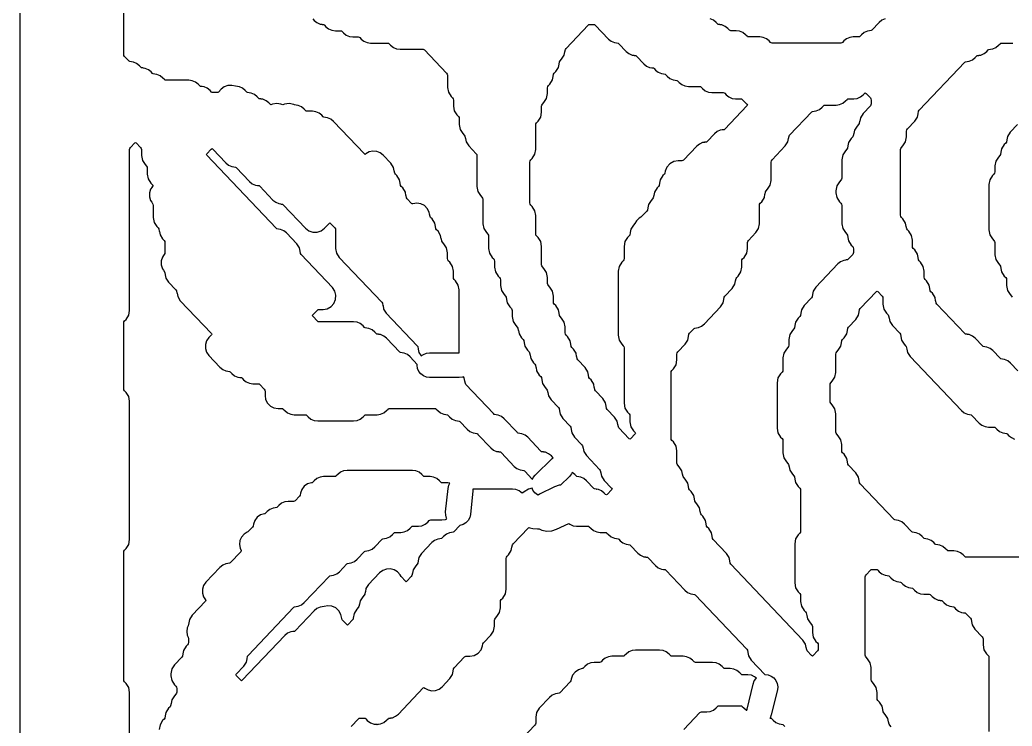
# Model space of a CAD drawing. Header units: millimetres. Extents: x 10 to 410, y 18 to 283.
# Drawn here: x 10 to 48.19, y 213.02 to 240.2 of the extents above; entities that cross this region are included whole.
import ezdxf

# ---------------------------------------------------------------- set-up
doc = ezdxf.new("R2010")
doc.units = ezdxf.units.MM
doc.layers.add('CUT', color=1, linetype='Continuous')

msp = doc.modelspace()

# ---------------------------------------------------------------- linework, layer by layer
at = {"layer": 'CUT'}
for points in [[(23.134, 280), (10, 280), (10, 160), (23.134, 160), (23.134, 157), (31.134, 157), (31.134, 160), (52.134, 160), (52.134, 157), (60.134, 157), (60.134, 160), (73.2679, 160), (73.2679, 280), (60.134, 280), (60.134, 283), (52.134, 283), (52.134, 280), (31.134, 280), (31.134, 283), (23.134, 283)], [(34.9174, 238.0279), (35.0225, 237.9436), (35.1463, 237.8905), (35.2248, 237.8798), (35.2244, 237.8769), (35.2899, 237.868), (35.3151, 237.8478), (35.3704, 237.7896), (35.4755, 237.7053), (35.5993, 237.6522), (35.7328, 237.634), (36.1639, 237.634), (36.1959, 237.6297), (36.2211, 237.6095), (36.2765, 237.5513), (36.3816, 237.467), (36.5054, 237.4139), (36.6389, 237.3957), (37.07, 237.3957), (37.1019, 237.3914), (37.1271, 237.3712), (37.1825, 237.313), (37.2876, 237.2287), (37.4114, 237.1756), (37.5449, 237.1574), (37.7495, 237.1574), (37.7815, 237.1531), (37.8066, 237.1329), (37.9836, 236.9467), (38.0028, 236.9191), (37.9836, 236.8916), (37.1271, 235.9905), (37.1019, 235.9703), (37.0365, 235.9614), (37.0369, 235.9585), (36.9584, 235.9478), (36.8346, 235.8947), (36.7295, 235.8104), (36.4476, 235.5139), (36.4224, 235.4937), (36.3569, 235.4848), (36.3573, 235.4819), (36.2789, 235.4712), (36.1551, 235.4181), (36.05, 235.3338), (35.5416, 234.799), (35.5164, 234.7788), (35.4844, 234.7745), (35.3342, 234.7745), (35.165, 234.745), (35.0158, 234.66), (34.9042, 234.5295), (34.8432, 234.3689), (34.8302, 234.3013), (34.8059, 234.2633), (34.7498, 234.2043), (34.6479, 234.0453), (34.6229, 233.9154), (34.6212, 233.9157), (34.6037, 233.8247), (34.5794, 233.7867), (34.5233, 233.7277), (34.4214, 233.5687), (34.3964, 233.4388), (34.3947, 233.4391), (34.3772, 233.3481), (34.3529, 233.3101), (34.2968, 233.2511), (34.1949, 233.0921), (34.1699, 232.9622), (34.1682, 232.9625), (34.1507, 232.8715), (34.1264, 232.8336), (33.956, 232.6543), (33.8979, 232.6077), (33.8355, 232.5691), (33.7378, 232.4575), (33.6734, 232.357), (33.6173, 232.2979), (33.5154, 232.1389), (33.4904, 232.009), (33.4887, 232.0093), (33.4712, 231.9183), (33.4469, 231.8804), (33.3908, 231.8214), (33.2889, 231.6623), (33.2532, 231.4769), (33.2532, 231.0093), (33.2447, 230.9651), (33.2204, 230.9272), (33.1643, 230.8682), (33.0623, 230.7092), (33.0267, 230.5237), (33.0267, 228.0635), (33.0623, 227.8781), (33.1643, 227.7191), (33.2204, 227.6601), (33.2447, 227.6221), (33.2532, 227.5779), (33.2532, 225.4423), (33.2889, 225.2568), (33.3908, 225.0978), (33.4469, 225.0388), (33.4712, 225.0009), (33.4797, 224.9566), (33.4797, 224.7274), (33.5154, 224.5419), (33.6173, 224.3829), (33.68, 224.317), (33.6992, 224.2894), (33.68, 224.2618), (33.5077, 224.0805), (33.4797, 224.0593), (33.4517, 224.0805), (33.0595, 224.4931), (33.0352, 224.5311), (33.0177, 224.6221), (33.016, 224.6218), (32.991, 224.7517), (32.8891, 224.9107), (32.6065, 225.208), (32.5822, 225.246), (32.5647, 225.337), (32.563, 225.3367), (32.538, 225.4666), (32.4361, 225.6256), (32.1535, 225.9229), (32.1291, 225.9608), (32.1116, 226.0519), (32.11, 226.0516), (32.085, 226.1815), (31.983, 226.3405), (31.927, 226.3995), (31.9026, 226.4374), (31.8851, 226.5285), (31.8835, 226.5282), (31.8585, 226.6581), (31.7565, 226.8171), (31.4739, 227.1144), (31.4496, 227.1523), (31.4321, 227.2434), (31.4304, 227.243), (31.4054, 227.373), (31.3035, 227.532), (31.2474, 227.591), (31.2231, 227.6289), (31.2056, 227.72), (31.2039, 227.7196), (31.1789, 227.8496), (31.077, 228.0086), (31.0209, 228.0676), (30.9966, 228.1055), (30.9881, 228.1498), (30.9881, 228.379), (30.9524, 228.5645), (30.8505, 228.7235), (30.7944, 228.7825), (30.7701, 228.8204), (30.7526, 228.9115), (30.7509, 228.9111), (30.7259, 229.0411), (30.624, 229.2001), (30.5679, 229.2591), (30.5436, 229.297), (30.5351, 229.3413), (30.5351, 229.5705), (30.4994, 229.756), (30.3975, 229.915), (30.3414, 229.974), (30.3171, 230.0119), (30.3086, 230.0562), (30.3086, 230.2854), (30.2729, 230.4709), (30.171, 230.6299), (30.1149, 230.6889), (30.0906, 230.7268), (30.0821, 230.7711), (30.0821, 231.4769), (30.0464, 231.6623), (29.9445, 231.8214), (29.8884, 231.8804), (29.8641, 231.9183), (29.8556, 231.9625), (29.8556, 232.6684), (29.8199, 232.8538), (29.718, 233.0128), (29.6619, 233.0718), (29.6376, 233.1098), (29.6291, 233.154), (29.6291, 234.7268), (29.6376, 234.7711), (29.6619, 234.809), (29.718, 234.868), (29.8199, 235.027), (29.8556, 235.2125), (29.8556, 236.1566), (29.8641, 236.2009), (29.8884, 236.2388), (29.9445, 236.2978), (30.0464, 236.4568), (30.0821, 236.6423), (30.0821, 236.8715), (30.0906, 236.9157), (30.1149, 236.9537), (30.171, 237.0127), (30.2729, 237.1717), (30.3086, 237.3572), (30.3086, 237.5864), (30.3171, 237.6306), (30.3414, 237.6686), (30.3975, 237.7276), (30.4994, 237.8866), (30.5244, 238.0165), (30.5261, 238.0162), (30.5436, 238.1072), (30.5679, 238.1452), (30.624, 238.2042), (30.7259, 238.3632), (30.7509, 238.4931), (30.7526, 238.4928), (30.7701, 238.5838), (30.7944, 238.6218), (30.8505, 238.6808), (30.9524, 238.8398), (30.9774, 238.9697), (30.9791, 238.9694), (30.9966, 239.0604), (31.0209, 239.0984), (31.8708, 239.9925), (31.896, 240.0127), (31.928, 240.017), (32.0868, 240.017), (32.1188, 240.0127), (32.1439, 239.9925), (32.6523, 239.4577), (32.7575, 239.3734), (32.8812, 239.3203), (32.9597, 239.3096), (32.9593, 239.3067), (33.0248, 239.2978), (33.05, 239.2776), (33.3319, 238.9811), (33.437, 238.8968), (33.5608, 238.8437), (33.6392, 238.833), (33.6388, 238.8301), (33.7043, 238.8212), (33.7295, 238.801), (34.0114, 238.5045), (34.1165, 238.4202), (34.2403, 238.3671), (34.3188, 238.3564), (34.3184, 238.3535), (34.3839, 238.3446), (34.409, 238.3244), (34.4644, 238.2662), (34.5695, 238.1819), (34.6933, 238.1288), (34.7718, 238.1181), (34.7714, 238.1152), (34.8369, 238.1063), (34.862, 238.0861)], [(37.7918, 230.9583), (37.8162, 230.9962), (37.8723, 231.0552), (37.9742, 231.2142), (38.0098, 231.3997), (38.0098, 231.6289), (38.0184, 231.6732), (38.0427, 231.7111), (38.3253, 232.0084), (38.4272, 232.1674), (38.4629, 232.3529), (38.4629, 233.0587), (38.4714, 233.103), (38.4957, 233.1409), (38.5518, 233.1999), (38.6537, 233.3589), (38.6787, 233.4889), (38.6804, 233.4885), (38.6979, 233.5796), (38.7222, 233.6175), (38.7783, 233.6765), (38.8802, 233.8355), (38.9159, 234.021), (38.9159, 234.7268), (38.9244, 234.7711), (38.9487, 234.809), (39.4578, 235.3446), (39.5597, 235.5036), (39.5847, 235.6335), (39.5864, 235.6332), (39.6039, 235.7243), (39.6282, 235.7622), (40.4781, 236.6563), (40.5033, 236.6765), (40.5688, 236.6854), (40.5684, 236.6883), (40.6469, 236.699), (40.7707, 236.7521), (40.8758, 236.8364), (40.9311, 236.8946), (40.9563, 236.9148), (40.9883, 236.9191), (41.4194, 236.9191), (41.5529, 236.9373), (41.6767, 236.9904), (41.7818, 237.0747), (41.8372, 237.1329), (41.8623, 237.1531), (41.8943, 237.1574), (42.0989, 237.1574), (42.2324, 237.1756), (42.3562, 237.2287), (42.4613, 237.313), (42.512, 237.3663), (42.54, 237.3875), (42.568, 237.3663), (42.7337, 237.192), (42.758, 237.154), (42.7665, 237.1098), (42.7665, 236.9668), (42.758, 236.9225), (42.7337, 236.8846), (42.4511, 236.5873), (42.3492, 236.4283), (42.3242, 236.2984), (42.3225, 236.2987), (42.305, 236.2077), (42.2807, 236.1697), (42.2246, 236.1107), (42.1227, 235.9517), (42.0977, 235.8218), (42.096, 235.8221), (42.0785, 235.7311), (42.0542, 235.6931), (41.9981, 235.6341), (41.8962, 235.4751), (41.8712, 235.3452), (41.8695, 235.3455), (41.852, 235.2545), (41.8277, 235.2165), (41.7716, 235.1575), (41.6696, 234.9985), (41.634, 234.813), (41.634, 234.1072), (41.6255, 234.063), (41.6011, 234.025), (41.5451, 233.966), (41.4431, 233.807), (41.4075, 233.6216), (41.4075, 233.5444), (41.4431, 233.3589), (41.5451, 233.1999), (41.6011, 233.1409), (41.6255, 233.103), (41.634, 233.0587), (41.634, 232.3529), (41.6696, 232.1674), (41.7716, 232.0084), (41.8277, 231.9494), (41.852, 231.9115), (41.8695, 231.8205), (41.8712, 231.8208), (41.8962, 231.6908), (41.9981, 231.5318), (42.0542, 231.4728), (42.0785, 231.4349), (42.087, 231.3907), (42.087, 231.2476), (42.0785, 231.2034), (42.0542, 231.1655), (41.8838, 230.9862), (41.8586, 230.966), (41.7931, 230.9571), (41.7935, 230.9542), (41.7151, 230.9436), (41.5913, 230.8904), (41.4861, 230.8062), (40.639, 229.915), (40.5371, 229.756), (40.5121, 229.626), (40.5104, 229.6263), (40.4929, 229.5353), (40.4686, 229.4974), (40.186, 229.2001), (40.0841, 229.0411), (40.0591, 228.9111), (40.0574, 228.9115), (40.0399, 228.8204), (40.0156, 228.7825), (39.9595, 228.7235), (39.8576, 228.5645), (39.8326, 228.4345), (39.8309, 228.4349), (39.8134, 228.3438), (39.7891, 228.3059), (39.733, 228.2469), (39.6311, 228.0879), (39.5954, 227.9024), (39.5954, 227.6732), (39.5869, 227.6289), (39.5626, 227.591), (39.5065, 227.532), (39.4046, 227.373), (39.3689, 227.1875), (39.3689, 226.72), (39.3604, 226.6757), (39.3361, 226.6378), (39.28, 226.5788), (39.1781, 226.4198), (39.1424, 226.2343), (39.1424, 224.4891), (39.1781, 224.3036), (39.28, 224.1446), (39.3361, 224.0856), (39.3604, 224.0477), (39.3689, 224.0034), (39.3689, 223.5359), (39.4046, 223.3504), (39.5065, 223.1914), (39.5626, 223.1324), (39.5869, 223.0945), (39.6044, 223.0034), (39.6061, 223.0038), (39.6311, 222.8738), (39.733, 222.7148), (39.7891, 222.6558), (39.8134, 222.6179), (39.8309, 222.5268), (39.8326, 222.5272), (39.8576, 222.3972), (39.9595, 222.2382), (40.0156, 222.1792), (40.0399, 222.1413), (40.0484, 222.097), (40.0484, 220.5242), (40.0399, 220.48), (40.0156, 220.4421), (39.9595, 220.3831), (39.8576, 220.224), (39.8219, 220.0386), (39.8219, 218.5316), (39.8576, 218.3462), (39.9595, 218.1872), (40.0156, 218.1282), (40.0399, 218.0902), (40.0484, 218.046), (40.0484, 217.8167), (40.0841, 217.6313), (40.186, 217.4723), (40.2421, 217.4133), (40.2664, 217.3753), (40.2839, 217.2843), (40.2856, 217.2846), (40.3106, 217.1547), (40.4125, 216.9957), (40.4686, 216.9367), (40.4929, 216.8987), (40.5014, 216.8545), (40.5014, 216.6252), (40.5371, 216.4398), (40.639, 216.2808), (40.6951, 216.2218), (40.7194, 216.1838), (40.7279, 216.1396), (40.7279, 215.9966), (40.7194, 215.9523), (40.6951, 215.9144), (40.5294, 215.7401), (40.5014, 215.7189), (40.4734, 215.7401), (40.3078, 215.9144), (40.2834, 215.9523), (40.2659, 216.0434), (40.2642, 216.043), (40.2393, 216.173), (40.1373, 216.332), (37.3631, 219.2506), (37.3388, 219.2885), (37.3213, 219.3795), (37.3196, 219.3792), (37.2947, 219.5092), (37.1927, 219.6682), (36.6836, 220.2038), (36.6593, 220.2417), (36.6418, 220.3327), (36.6401, 220.3324), (36.6151, 220.4623), (36.5132, 220.6214), (36.4571, 220.6804), (36.4328, 220.7183), (36.4153, 220.8093), (36.4136, 220.809), (36.3886, 220.9389), (36.2867, 221.0979), (36.2306, 221.157), (36.2063, 221.1949), (36.1888, 221.2859), (36.1871, 221.2856), (36.1621, 221.4155), (36.0602, 221.5745), (36.0041, 221.6336), (35.9798, 221.6715), (35.9623, 221.7625), (35.9606, 221.7622), (35.9356, 221.8921), (35.8337, 222.0511), (35.7776, 222.1101), (35.7533, 222.1481), (35.7358, 222.2391), (35.7341, 222.2388), (35.7091, 222.3687), (35.6072, 222.5277), (35.5511, 222.5867), (35.5268, 222.6247), (35.5093, 222.7157), (35.5076, 222.7154), (35.4826, 222.8453), (35.3807, 223.0043), (35.3246, 223.0633), (35.3003, 223.1013), (35.2918, 223.1455), (35.2918, 223.613), (35.2561, 223.7985), (35.1542, 223.9575), (35.0981, 224.0165), (35.0738, 224.0545), (35.0652, 224.0987), (35.0652, 226.6247), (35.0738, 226.6689), (35.0981, 226.7069), (35.1542, 226.7659), (35.2561, 226.9249), (35.2918, 227.1104), (35.2918, 227.3396), (35.3003, 227.3838), (35.3246, 227.4218), (35.6072, 227.7191), (35.7091, 227.8781), (35.7341, 228.008), (35.7358, 228.0077), (35.7533, 228.0987), (35.7776, 228.1367), (35.948, 228.3159), (35.9731, 228.3361), (36.0386, 228.345), (36.0382, 228.3479), (36.1167, 228.3586), (36.2405, 228.4117), (36.3456, 228.496), (36.9662, 229.1489), (37.0681, 229.3079), (37.0931, 229.4378), (37.0948, 229.4375), (37.1123, 229.5285), (37.1366, 229.5664), (37.4192, 229.8638), (37.5212, 230.0228), (37.5462, 230.1527), (37.5478, 230.1524), (37.5653, 230.2434), (37.5897, 230.2813), (37.6457, 230.3403), (37.7477, 230.4994), (37.7833, 230.6848), (37.7833, 230.9141)]]:
    msp.add_lwpolyline(points, close=True, dxfattribs=at)
for points in [[(14.2265, 210.754), (14.2265, 214.3194), (14.1908, 214.5049), (14.0889, 214.6639), (14.0328, 214.7229), (14.0085, 214.7608), (14, 214.8051), (14, 219.7141), (14.0085, 219.7583), (14.0328, 219.7962), (14.0889, 219.8552), (14.1908, 220.0142), (14.2265, 220.1997), (14.2265, 225.5194), (14.1908, 225.7049), (14.0889, 225.8639), (14.0328, 225.9229), (14.0085, 225.9608), (14, 226.0051), (14, 228.5311), (14.0085, 228.5753), (14.0328, 228.6133), (14.0889, 228.6723), (14.1908, 228.8313), (14.2265, 229.0167), (14.2265, 235.2034), (14.235, 235.2477), (14.2593, 235.2856), (14.425, 235.4599), (14.453, 235.4811), (14.481, 235.4599), (14.6467, 235.2856), (14.671, 235.2477), (14.6795, 235.2034), (14.6795, 234.9742), (14.7152, 234.7887), (14.8171, 234.6297), (14.8732, 234.5707), (14.8975, 234.5328), (14.906, 234.4885), (14.906, 234.2593), (14.9417, 234.0738), (15.0436, 233.9148), (15.1063, 233.8489), (15.1255, 233.8213), (15.0846, 233.7624), (15.0871, 233.7607), (15.0337, 233.684), (14.9884, 233.5395), (14.9884, 233.3881), (15.0337, 233.2436), (15.0763, 233.1825), (15.074, 233.181), (15.124, 233.103), (15.1325, 233.0587), (15.1325, 232.5912), (15.1682, 232.4057), (15.2701, 232.2467), (15.3262, 232.1877), (15.3505, 232.1498), (15.368, 232.0588), (15.3697, 232.0591), (15.3947, 231.9291), (15.4966, 231.7701), (15.5527, 231.7111), (15.577, 231.6732), (15.5856, 231.6289), (15.5856, 231.2476), (15.577, 231.2034), (15.527, 231.1254), (15.5293, 231.1239), (15.4867, 231.0627), (15.4414, 230.9183), (15.4414, 230.7668), (15.4867, 230.6224), (15.5293, 230.5612), (15.527, 230.5598), (15.577, 230.4817), (15.5946, 230.3907), (15.5962, 230.391), (15.6212, 230.2611), (15.7232, 230.1021), (16.0057, 229.8047), (16.0301, 229.7668), (16.0476, 229.6758), (16.0493, 229.6761), (16.0742, 229.5462), (16.1762, 229.3872), (17.3714, 228.1297), (17.3906, 228.1021), (17.3714, 228.0745), (17.272, 227.97), (17.1855, 227.8457), (17.1402, 227.7012), (17.1402, 227.5498), (17.1855, 227.4053), (17.272, 227.2811), (17.7028, 226.8279), (17.8079, 226.7436), (17.9317, 226.6905), (18.0102, 226.6798), (18.0098, 226.6769), (18.0753, 226.668), (18.1005, 226.6478), (18.1558, 226.5896), (18.2609, 226.5053), (18.3847, 226.4522), (18.4632, 226.4415), (18.4628, 226.4386), (18.5283, 226.4297), (18.5535, 226.4095), (18.6088, 226.3513), (18.714, 226.267), (18.8378, 226.2139), (18.9712, 226.1957), (19.1759, 226.1957), (19.2078, 226.1914), (19.233, 226.1712), (19.4034, 225.992), (19.4277, 225.954), (19.4362, 225.9098), (19.4362, 225.7426), (19.4607, 225.588), (19.5317, 225.4487), (19.6423, 225.338), (19.7817, 225.267), (19.9362, 225.2426), (20.0819, 225.2426), (20.1139, 225.2382), (20.139, 225.218), (20.1944, 225.1598), (20.2995, 225.0755), (20.4233, 225.0224), (20.5568, 225.0043), (20.9879, 225.0043), (21.0199, 224.9999), (21.0451, 224.9797), (21.1004, 224.9215), (21.2055, 224.8372), (21.3293, 224.7841), (21.4628, 224.766), (22.8457, 224.766), (22.9792, 224.7841), (23.103, 224.8372), (23.2082, 224.9215), (23.2635, 224.9797), (23.2887, 224.9999), (23.3207, 225.0043), (23.7518, 225.0043), (23.8853, 225.0224), (24.0091, 225.0755), (24.1142, 225.1598), (24.1696, 225.218), (24.1947, 225.2382), (24.2267, 225.2426), (25.9711, 225.2426), (26.0031, 225.2382), (26.0282, 225.218), (26.0836, 225.1598), (26.1887, 225.0755), (26.3125, 225.0224), (26.391, 225.0117), (26.3906, 225.0088), (26.4561, 224.9999), (26.4812, 224.9797), (26.5366, 224.9215), (26.6417, 224.8372), (26.7655, 224.7841), (26.844, 224.7734), (26.8436, 224.7705), (26.9091, 224.7616), (26.9343, 224.7414), (27.2161, 224.4449), (27.3213, 224.3606), (27.4451, 224.3075), (27.5235, 224.2968), (27.5231, 224.2939), (27.5893, 224.2849), (27.6111, 224.2756), (27.6318, 224.2459), (28.1222, 223.73), (28.2273, 223.6457), (28.3511, 223.5926), (28.4296, 223.5819), (28.4292, 223.579), (28.4953, 223.57), (28.5171, 223.5607), (28.5378, 223.531), (29.0282, 223.0151), (29.1333, 222.9309), (29.2571, 222.8777), (29.3356, 222.8671), (29.3352, 222.8641), (29.4013, 222.8551), (29.4231, 222.8458), (29.4438, 222.8161), (29.7077, 222.5385), (29.727, 222.5231), (29.7536, 222.5843), (29.8316, 222.6824), (30.4877, 223.3164), (30.5265, 223.3451), (30.4564, 223.4189), (30.3513, 223.5032), (30.2275, 223.5563), (30.149, 223.567), (30.1494, 223.5699), (30.0833, 223.5789), (30.0615, 223.5883), (30.0408, 223.6179), (29.5504, 224.1338), (29.4453, 224.2181), (29.3215, 224.2712), (29.243, 224.2819), (29.2434, 224.2848), (29.1773, 224.2938), (29.1554, 224.3032), (29.1347, 224.3328), (28.6443, 224.8487), (28.5392, 224.933), (28.4154, 224.9861), (28.337, 224.9968), (28.3374, 224.9997), (28.2712, 225.0087), (28.2494, 225.0181), (28.2287, 225.0477), (27.1703, 226.1612), (27.146, 226.1991), (27.1285, 226.2902), (27.1268, 226.2899), (27.1018, 226.4198), (27.0741, 226.463), (27.0352, 226.447), (26.911, 226.4306), (25.7714, 226.4306), (25.6472, 226.447), (25.5314, 226.4949), (25.432, 226.5712), (25.3557, 226.6706), (25.3078, 226.7864), (25.2914, 226.9106), (25.2955, 226.942), (25.0202, 227.2317), (24.9151, 227.316), (24.7913, 227.3691), (24.7128, 227.3798), (24.7132, 227.3827), (24.6477, 227.3916), (24.6226, 227.4118), (24.1142, 227.9466), (24.0091, 228.0309), (23.8853, 228.084), (23.8068, 228.0946), (23.8072, 228.0976), (23.7417, 228.1065), (23.7165, 228.1267), (23.6612, 228.1849), (23.556, 228.2691), (23.4322, 228.3223), (23.3538, 228.3329), (23.3542, 228.3359), (23.2887, 228.3448), (23.2635, 228.3649), (23.2082, 228.4232), (23.103, 228.5074), (22.9792, 228.5606), (22.8457, 228.5787), (21.5086, 228.5787), (21.4766, 228.5831), (21.4515, 228.6032), (21.2745, 228.7894), (21.2553, 228.817), (21.2745, 228.8446), (21.4515, 229.0308), (21.4766, 229.051), (21.5086, 229.0553), (21.6687, 229.0553), (21.8321, 229.0828), (21.9776, 229.1622), (22.0892, 229.2847), (22.1545, 229.437), (22.1665, 229.6023), (22.1238, 229.7624), (22.0311, 229.8998), (20.8281, 231.1655), (20.8037, 231.2034), (20.7862, 231.2944), (20.7846, 231.2941), (20.7596, 231.424), (20.6576, 231.5831), (20.2635, 231.9977), (20.1584, 232.0819), (20.0346, 232.135), (19.9562, 232.1457), (19.9566, 232.1486), (19.8911, 232.1575), (19.8659, 232.1777), (17.1973, 234.9852), (17.1781, 235.0128), (17.1973, 235.0404), (17.3696, 235.2216), (17.3976, 235.2428), (17.4256, 235.2216), (17.9293, 234.6917), (18.0344, 234.6074), (18.1582, 234.5543), (18.2367, 234.5437), (18.2363, 234.5407), (18.3018, 234.5318), (18.327, 234.5116), (18.8353, 233.9768), (18.9405, 233.8926), (19.0643, 233.8394), (19.1427, 233.8288), (19.1423, 233.8258), (19.2078, 233.8169), (19.233, 233.7968), (19.7414, 233.2619), (19.8465, 233.1777), (19.9703, 233.1245), (20.0488, 233.1139), (20.0484, 233.1109), (20.1139, 233.102), (20.139, 233.0819), (20.9991, 232.177), (21.1278, 232.0795), (21.2808, 232.028), (21.4422, 232.028), (21.5953, 232.0795), (21.7239, 232.177), (21.8998, 232.362), (21.9278, 232.3833), (21.9558, 232.362), (22.1215, 232.1877), (22.1458, 232.1498), (22.1543, 232.1055), (22.1543, 231.3997), (22.19, 231.2142), (22.2919, 231.0552), (23.9335, 229.3282), (23.9578, 229.2902), (23.9754, 229.1992), (23.977, 229.1995), (24.002, 229.0696), (24.1039, 228.9106), (25.2926, 227.6601), (25.3169, 227.6221), (25.3344, 227.5311), (25.3361, 227.5314), (25.3611, 227.4015), (25.4495, 227.2635), (25.5314, 227.3263), (25.6472, 227.3742), (25.7714, 227.3906), (26.911, 227.3906), (26.911, 229.8088), (26.8753, 229.9943), (26.7734, 230.1533), (26.7173, 230.2123), (26.693, 230.2502), (26.6844, 230.2945), (26.6844, 230.5237), (26.6488, 230.7092), (26.5469, 230.8682), (26.4908, 230.9272), (26.4664, 230.9651), (26.4579, 231.0093), (26.4579, 231.2386), (26.4223, 231.424), (26.3203, 231.5831), (26.2643, 231.6421), (26.2399, 231.68), (26.2224, 231.771), (26.2208, 231.7707), (26.1958, 231.9006), (26.0938, 232.0597), (26.0377, 232.1187), (26.0134, 232.1566), (25.9959, 232.2476), (25.9942, 232.2473), (25.9693, 232.3772), (25.8673, 232.5362), (25.8112, 232.5953), (25.7869, 232.6332), (25.7694, 232.7242), (25.7661, 232.7236), (25.7537, 232.8015), (25.6819, 232.9414), (25.5703, 233.0522), (25.4297, 233.1227), (25.2742, 233.1461), (25.1191, 233.1201), (25.1001, 233.1137), (25.0709, 233.1358), (24.9052, 233.3101), (24.8809, 233.3481), (24.8634, 233.4391), (24.8617, 233.4388), (24.8367, 233.5687), (24.7348, 233.7277), (24.6787, 233.7867), (24.6544, 233.8247), (24.6369, 233.9157), (24.6352, 233.9154), (24.6102, 234.0453), (24.5083, 234.2043), (24.4522, 234.2633), (24.4279, 234.3013), (24.4104, 234.3923), (24.4087, 234.392), (24.3837, 234.5219), (24.2818, 234.6809), (23.9853, 234.9928), (23.8709, 235.0825), (23.7354, 235.1355), (23.5905, 235.1473), (23.4483, 235.1169), (23.3209, 235.0468), (23.2868, 235.021), (23.2588, 235.0422), (22.0756, 236.287), (21.9705, 236.3713), (21.8467, 236.4244), (21.7682, 236.4351), (21.7686, 236.438), (21.7031, 236.4469), (21.678, 236.4671), (21.6226, 236.5253), (21.5175, 236.6096), (21.3937, 236.6627), (21.2602, 236.6809), (21.0556, 236.6809), (21.0236, 236.6852), (20.9984, 236.7054), (20.9431, 236.7636), (20.838, 236.8479), (20.7142, 236.901), (20.6357, 236.9117), (20.6361, 236.9146), (20.57, 236.9236), (20.5427, 236.9353), (20.3658, 236.9754), (20.1862, 236.9498), (20.1157, 236.9261), (20.0485, 236.9487), (19.8892, 236.9747), (19.7299, 236.9487), (19.6639, 236.9265), (19.6347, 236.9486), (19.584, 237.0019), (19.4789, 237.0862), (19.3551, 237.1393), (19.2766, 237.15), (19.277, 237.1529), (19.2115, 237.1618), (19.1864, 237.182), (19.131, 237.2402), (19.0259, 237.3245), (18.9021, 237.3776), (18.8236, 237.3883), (18.824, 237.3912), (18.7585, 237.4001), (18.7334, 237.4203), (18.678, 237.4785), (18.5729, 237.5628), (18.4491, 237.6159), (18.3706, 237.6266), (18.371, 237.6295), (18.3046, 237.6385), (18.1585, 237.6764), (18.0072, 237.6687), (17.8652, 237.6161), (17.7455, 237.5234), (17.6474, 237.4203), (17.6223, 237.4001), (17.5903, 237.3957), (17.4315, 237.3957), (17.3995, 237.4001), (17.3743, 237.4203), (17.3189, 237.4785), (17.2138, 237.5628), (17.09, 237.6159), (17.0116, 237.6266), (17.012, 237.6295), (16.9465, 237.6384), (16.9213, 237.6586), (16.8659, 237.7168), (16.7608, 237.8011), (16.637, 237.8542), (16.5035, 237.8723), (15.6194, 237.8723), (15.5874, 237.8767), (15.5622, 237.8969), (15.5069, 237.9551), (15.4018, 238.0394), (15.278, 238.0925), (15.1995, 238.1032), (15.1999, 238.1061), (15.1344, 238.115), (15.1092, 238.1352), (15.0539, 238.1934), (14.9487, 238.2777), (14.8249, 238.3308), (14.7465, 238.3415), (14.7469, 238.3444), (14.6814, 238.3533), (14.6562, 238.3735), (14.6008, 238.4317), (14.4957, 238.516), (14.3719, 238.5691), (14.2935, 238.5798), (14.2939, 238.5827), (14.2284, 238.5916), (14.2032, 238.6118), (14.0328, 238.791), (14.0085, 238.8289), (14, 238.8732), (14, 242.1141)], [(21.2716, 240.2308), (21.3269, 240.1725), (21.4321, 240.0883), (21.5559, 240.0352), (21.6343, 240.0245), (21.6339, 240.0216), (21.6994, 240.0127), (21.7246, 239.9925), (21.7799, 239.9342), (21.8851, 239.85), (22.0089, 239.7969), (22.1424, 239.7787), (22.347, 239.7787), (22.3789, 239.7744), (22.4041, 239.7542), (22.4595, 239.696), (22.5646, 239.6117), (22.6884, 239.5586), (22.8219, 239.5404), (23.0265, 239.5404), (23.0585, 239.5361), (23.0836, 239.5159), (23.139, 239.4577), (23.2441, 239.3734), (23.3679, 239.3203), (23.5014, 239.3021), (24.159, 239.3021), (24.191, 239.2978), (24.2162, 239.2776), (24.2715, 239.2194), (24.3767, 239.1351), (24.5005, 239.082), (24.6339, 239.0638), (25.5181, 239.0638), (25.55, 239.0595), (25.5752, 239.0393), (26.4251, 238.1452), (26.4494, 238.1072), (26.4579, 238.063), (26.4579, 237.5955), (26.4936, 237.41), (26.5955, 237.251), (26.6516, 237.192), (26.6759, 237.154), (26.6844, 237.1098), (26.6844, 236.8806), (26.7201, 236.6951), (26.822, 236.5361), (26.8781, 236.4771), (26.9024, 236.4392), (26.911, 236.3949), (26.911, 236.1657), (26.9466, 235.9802), (27.0486, 235.8212), (27.1046, 235.7622), (27.129, 235.7243), (27.1465, 235.6332), (27.1481, 235.6335), (27.1731, 235.5036), (27.2751, 235.3446), (27.5577, 235.0473), (27.582, 235.0094), (27.5905, 234.9651), (27.5905, 233.7827), (27.6262, 233.5972), (27.7281, 233.4382), (27.7842, 233.3792), (27.8085, 233.3413), (27.817, 233.297), (27.817, 232.3529), (27.8527, 232.1674), (27.9546, 232.0084), (28.0107, 231.9494), (28.035, 231.9115), (28.0435, 231.8672), (28.0435, 231.3997), (28.0792, 231.2142), (28.1811, 231.0552), (28.2372, 230.9962), (28.2615, 230.9583), (28.27, 230.9141), (28.27, 230.6848), (28.3057, 230.4994), (28.4076, 230.3403), (28.4637, 230.2813), (28.488, 230.2434), (28.4965, 230.1992), (28.4965, 229.9699), (28.5322, 229.7845), (28.6341, 229.6255), (28.6902, 229.5664), (28.7145, 229.5285), (28.732, 229.4375), (28.7337, 229.4378), (28.7587, 229.3079), (28.8606, 229.1489), (28.9167, 229.0899), (28.941, 229.0519), (28.9495, 229.0077), (28.9495, 228.7784), (28.9852, 228.593), (29.0871, 228.434), (29.1432, 228.375), (29.1675, 228.337), (29.185, 228.246), (29.1867, 228.2463), (29.2117, 228.1164), (29.3136, 227.9574), (29.3697, 227.8984), (29.394, 227.8604), (29.4115, 227.7694), (29.4132, 227.7697), (29.4382, 227.6398), (29.5401, 227.4808), (29.5962, 227.4218), (29.6205, 227.3838), (29.638, 227.2928), (29.6397, 227.2931), (29.6647, 227.1632), (29.7666, 227.0042), (29.8227, 226.9452), (29.847, 226.9072), (29.8646, 226.8162), (29.8662, 226.8165), (29.8912, 226.6866), (29.9932, 226.5276), (30.0492, 226.4686), (30.0736, 226.4306), (30.0911, 226.3396), (30.0927, 226.3399), (30.1177, 226.21), (30.2197, 226.051), (30.2757, 225.992), (30.3001, 225.954), (30.3176, 225.863), (30.3193, 225.8633), (30.3442, 225.7334), (30.4462, 225.5744), (30.7288, 225.2771), (30.7531, 225.2392), (30.7706, 225.1481), (30.7723, 225.1484), (30.7973, 225.0185), (30.8992, 224.8595), (31.1818, 224.5622), (31.2061, 224.5243), (31.2236, 224.4332), (31.2253, 224.4335), (31.2503, 224.3036), (31.3522, 224.1446), (31.6348, 223.8473), (31.6591, 223.8094), (31.6766, 223.7183), (31.6783, 223.7187), (31.7033, 223.5887), (31.8052, 223.4297), (32.3143, 222.8941), (32.3386, 222.8562), (32.3561, 222.7651), (32.3578, 222.7655), (32.3828, 222.6355), (32.4847, 222.4765), (32.7739, 222.1723), (32.7931, 222.1447), (32.7739, 222.1171), (32.6016, 221.9358), (32.5737, 221.9146), (32.5457, 221.9358), (32.495, 221.9892), (32.3899, 222.0734), (32.2661, 222.1265), (32.1876, 222.1372), (32.188, 222.1401), (32.1225, 222.149), (32.0973, 222.1692), (31.8155, 222.4658), (31.7103, 222.55), (31.5865, 222.6031), (31.5081, 222.6138), (31.5085, 222.6167), (31.443, 222.6256), (31.4178, 222.6458), (31.3624, 222.704), (31.2598, 222.7863), (31.2327, 222.7241), (31.1547, 222.626), (30.8065, 222.2895), (30.7622, 222.2869), (30.5763, 222.2252), (30.0051, 221.9483), (29.9498, 221.9119), (29.918, 221.9257), (29.8199, 222.0037), (29.7454, 222.1044), (29.7159, 222.179), (29.583, 222.1365), (29.4124, 222.042), (29.3644, 222.0014), (29.3358, 221.9839), (29.2794, 222.0276), (29.278, 222.0259), (29.2187, 222.0734), (29.0949, 222.1265), (28.9615, 222.1447), (27.4331, 222.1447), (27.4352, 222.0705), (27.3417, 221.1669), (27.3126, 221.045), (27.253, 220.9348), (27.1669, 220.8438), (27.0601, 220.7781), (26.9401, 220.7423), (26.937, 220.7422), (26.7078, 220.5011), (26.6826, 220.4809), (26.6171, 220.472), (26.6175, 220.4691), (26.539, 220.4584), (26.4152, 220.4053), (26.3101, 220.3211), (26.2547, 220.2628), (26.2296, 220.2426), (26.1641, 220.2337), (26.1645, 220.2308), (26.086, 220.2201), (25.9622, 220.167), (25.8571, 220.0828), (25.463, 219.6682), (25.3611, 219.5092), (25.3361, 219.3792), (25.3344, 219.3795), (25.3169, 219.2885), (25.2926, 219.2506), (25.2365, 219.1916), (25.1346, 219.0326), (25.1096, 218.9026), (25.1079, 218.9029), (25.0904, 218.8119), (25.0661, 218.774), (24.9004, 218.5997), (24.8724, 218.5784), (24.8444, 218.5997), (24.6787, 218.774), (24.6314, 218.8477), (24.5321, 218.9607), (24.4038, 219.039), (24.2579, 219.0756), (24.1078, 219.0672), (23.9669, 219.0146), (23.8481, 218.9224), (23.4244, 218.4767), (23.3225, 218.3177), (23.2975, 218.1877), (23.2958, 218.1881), (23.2783, 218.097), (23.254, 218.0591), (23.1979, 218.0001), (23.096, 217.8411), (23.071, 217.7111), (23.0693, 217.7115), (23.0518, 217.6204), (23.0275, 217.5825), (22.9656, 217.5174), (22.8637, 217.3584), (22.828, 217.1729), (22.828, 217.1422), (22.8076, 217.1128), (22.6353, 216.9316), (22.6073, 216.9104), (22.5793, 216.9316), (22.407, 217.1128), (22.3866, 217.1422), (22.3866, 217.1574), (22.3597, 217.3191), (22.2819, 217.4635), (22.1617, 217.5749), (22.0119, 217.6414), (21.8486, 217.656), (21.7179, 217.6239), (21.6339, 217.6125), (21.6343, 217.6095), (21.5559, 217.5989), (21.4321, 217.5457), (21.3269, 217.4615), (20.592, 216.6884), (20.5669, 216.6682), (20.5014, 216.6593), (20.5018, 216.6563), (20.4233, 216.6457), (20.2995, 216.5926), (20.1944, 216.5083), (18.5581, 214.7869), (18.5302, 214.7657), (18.5022, 214.7869), (18.3299, 214.9681), (18.3107, 214.9957), (18.3299, 215.0233), (18.6191, 215.3276), (18.721, 215.4866), (18.746, 215.6165), (18.7477, 215.6162), (18.7652, 215.7072), (18.7895, 215.7452), (20.5454, 217.5925), (20.5706, 217.6127), (20.6361, 217.6216), (20.6357, 217.6245), (20.7142, 217.6352), (20.838, 217.6883), (20.9431, 217.7725), (21.9045, 218.784), (21.9296, 218.8042), (21.9951, 218.8131), (21.9947, 218.816), (22.0732, 218.8267), (22.197, 218.8798), (22.3021, 218.964), (22.584, 219.2606), (22.6092, 219.2808), (22.6747, 219.2897), (22.6743, 219.2926), (22.7527, 219.3033), (22.8765, 219.3564), (22.9816, 219.4406), (23.2635, 219.7372), (23.2887, 219.7574), (23.3542, 219.7663), (23.3538, 219.7692), (23.4322, 219.7799), (23.556, 219.833), (23.6612, 219.9172), (23.943, 220.2138), (23.9682, 220.234), (24.0337, 220.2429), (24.0333, 220.2458), (24.1118, 220.2564), (24.2356, 220.3096), (24.3407, 220.3938), (24.3961, 220.4521), (24.4212, 220.4722), (24.4532, 220.4766), (24.6578, 220.4766), (24.7913, 220.4947), (24.9151, 220.5479), (25.0202, 220.6321), (25.0756, 220.6904), (25.1008, 220.7105), (25.1327, 220.7149), (25.3373, 220.7149), (25.4708, 220.733), (25.5946, 220.7862), (25.6997, 220.8704), (25.7551, 220.9287), (25.7803, 220.9488), (25.8122, 220.9532), (26.2434, 220.9532), (26.3769, 220.9713), (26.4396, 220.9983), (26.426, 221.0204), (26.3902, 221.1404), (26.3867, 221.2657), (26.4802, 222.1693), (26.5093, 222.2912), (26.5528, 222.3717), (26.4699, 222.383), (26.2653, 222.383), (26.2333, 222.3873), (26.2081, 222.4075), (26.1528, 222.4658), (26.0476, 222.55), (25.9238, 222.6031), (25.7903, 222.6213), (25.5857, 222.6213), (25.5538, 222.6256), (25.5286, 222.6458), (25.4732, 222.704), (25.3681, 222.7883), (25.2443, 222.8414), (25.1108, 222.8596), (22.5954, 222.8596), (22.4619, 222.8414), (22.3381, 222.7883), (22.233, 222.704), (22.1776, 222.6458), (22.1524, 222.6256), (22.1205, 222.6213), (21.6893, 222.6213), (21.5559, 222.6031), (21.4321, 222.55), (21.3269, 222.4658), (21.2716, 222.4075), (21.2464, 222.3873), (21.2245, 222.3844), (21.076, 222.3399), (20.9482, 222.252), (20.8534, 222.1292), (20.8009, 221.9833), (20.7867, 221.9098), (20.7624, 221.8718), (20.592, 221.6926), (20.5669, 221.6724), (20.5349, 221.6681), (20.3303, 221.6681), (20.1968, 221.6499), (20.073, 221.5968), (19.9679, 221.5126), (19.9125, 221.4543), (19.8873, 221.4341), (19.8218, 221.4252), (19.8222, 221.4223), (19.7438, 221.4116), (19.62, 221.3585), (19.5149, 221.2743), (19.4595, 221.216), (19.4343, 221.1958), (19.4125, 221.1929), (19.2639, 221.1484), (19.1361, 221.0605), (19.0414, 220.9378), (18.9888, 220.7919), (18.9747, 220.7183), (18.9504, 220.6804), (18.78, 220.5011), (18.754, 220.4803), (18.6293, 220.4033), (18.5319, 220.2928), (18.471, 220.1587), (18.4518, 220.0127), (18.4759, 219.8675), (18.5168, 219.7851), (18.5238, 219.7627), (18.5039, 219.7341), (18.1005, 219.3096), (18.0753, 219.2895), (18.0098, 219.2805), (18.0102, 219.2776), (17.9317, 219.267), (17.8079, 219.2138), (17.7028, 219.1296), (17.1588, 218.5572), (17.0723, 218.433), (17.027, 218.2885), (17.027, 218.1371), (17.0723, 217.9926), (17.1256, 217.9159), (17.1231, 217.9142), (17.1641, 217.8553), (17.1449, 217.8277), (16.6292, 217.2852), (16.5273, 217.1262), (16.5023, 216.9962), (16.5006, 216.9966), (16.4793, 216.8857), (16.4422, 216.8044), (16.4221, 216.6638), (16.4422, 216.5232), (16.4793, 216.4419), (16.4916, 216.3779), (16.4916, 216.2349), (16.4831, 216.1906), (16.4588, 216.1527), (16.4027, 216.0937), (16.3008, 215.9347), (16.2758, 215.8047), (16.2741, 215.8051), (16.2566, 215.714), (16.2323, 215.6761), (15.9497, 215.3788), (15.8477, 215.2198), (15.8121, 215.0343), (15.8121, 214.9572), (15.8477, 214.7717), (15.9497, 214.6127), (16.0057, 214.5537), (16.0301, 214.5157), (16.0386, 214.4715), (16.0386, 214.3285), (16.0301, 214.2843), (16.0057, 214.2463), (15.9497, 214.1873), (15.8477, 214.0283), (15.8227, 213.8984), (15.8211, 213.8987), (15.8036, 213.8077), (15.7792, 213.7697), (15.7232, 213.7107), (15.6212, 213.5517), (15.5962, 213.4218), (15.5946, 213.4221), (15.577, 213.3311), (15.5527, 213.2931), (15.4966, 213.2341), (15.3947, 213.0751), (15.359, 212.8896)], [(43.3006, 240.2372), (43.1768, 240.184), (43.0717, 240.0998), (42.7898, 239.8032), (42.7646, 239.7831), (42.6992, 239.7742), (42.6996, 239.7712), (42.6211, 239.7606), (42.4973, 239.7074), (42.3922, 239.6232), (42.3368, 239.5649), (42.3116, 239.5448), (42.2797, 239.5404), (42.0751, 239.5404), (41.9416, 239.5223), (41.8178, 239.4691), (41.7127, 239.3849), (41.6573, 239.3267), (41.6321, 239.3065), (41.6001, 239.3021), (38.9497, 239.3021), (38.9177, 239.3065), (38.8926, 239.3267), (38.8372, 239.3849), (38.7321, 239.4691), (38.6083, 239.5223), (38.4748, 239.5404), (38.0437, 239.5404), (38.0117, 239.5448), (37.9865, 239.5649), (37.9312, 239.6232), (37.826, 239.7074), (37.7023, 239.7606), (37.5688, 239.7787), (37.3642, 239.7787), (37.3322, 239.7831), (37.307, 239.8032), (37.2516, 239.8615), (37.1465, 239.9457), (37.0227, 239.9989), (36.9443, 240.0095), (36.9447, 240.0125), (36.8792, 240.0214), (36.854, 240.0415), (36.7986, 240.0998), (36.6935, 240.184), (36.5697, 240.2372)], [(48.4059, 226.6969), (48.124, 226.9934), (48.0189, 227.0777), (47.8951, 227.1308), (47.8167, 227.1415), (47.817, 227.1444), (47.7516, 227.1533), (47.7264, 227.1735), (47.4445, 227.47), (47.3394, 227.5543), (47.2156, 227.6074), (47.1371, 227.6181), (47.1375, 227.621), (47.072, 227.6299), (47.0469, 227.6501), (46.765, 227.9466), (46.6599, 228.0309), (46.5361, 228.084), (46.4576, 228.0946), (46.458, 228.0976), (46.3925, 228.1065), (46.3673, 228.1267), (45.2909, 229.2591), (45.2666, 229.297), (45.2491, 229.3881), (45.2474, 229.3877), (45.2224, 229.5177), (45.1205, 229.6767), (45.0644, 229.7357), (45.0401, 229.7736), (45.0226, 229.8646), (45.0209, 229.8643), (44.9959, 229.9943), (44.894, 230.1533), (44.8379, 230.2123), (44.8136, 230.2502), (44.8051, 230.2945), (44.8051, 230.5237), (44.7694, 230.7092), (44.6675, 230.8682), (44.6114, 230.9272), (44.5871, 230.9651), (44.5696, 231.0561), (44.5679, 231.0558), (44.5429, 231.1858), (44.441, 231.3448), (44.3849, 231.4038), (44.3606, 231.4417), (44.3521, 231.4859), (44.3521, 231.7152), (44.3164, 231.9006), (44.2145, 232.0597), (44.1584, 232.1187), (44.1341, 232.1566), (44.1166, 232.2476), (44.1149, 232.2473), (44.0899, 232.3772), (43.988, 232.5362), (43.9319, 232.5953), (43.9076, 232.6332), (43.8991, 232.6774), (43.8991, 235.2034), (43.9076, 235.2477), (43.9319, 235.2856), (43.988, 235.3446), (44.0899, 235.5036), (44.1256, 235.6891), (44.1256, 235.9183), (44.1341, 235.9626), (44.1584, 236.0005), (44.441, 236.2978), (44.5429, 236.4568), (44.5679, 236.5867), (44.5696, 236.5864), (44.5871, 236.6775), (44.6114, 236.7154), (46.3673, 238.5627), (46.3925, 238.5829), (46.458, 238.5918), (46.4576, 238.5947), (46.5361, 238.6054), (46.6599, 238.6585), (46.765, 238.7428), (46.8203, 238.801), (46.8455, 238.8212), (46.911, 238.8301), (46.9106, 238.833), (46.9891, 238.8437), (47.1129, 238.8968), (47.218, 238.9811), (47.2734, 239.0393), (47.2985, 239.0595), (47.364, 239.0684), (47.3636, 239.0713), (47.4421, 239.082), (47.5659, 239.1351), (47.671, 239.2194), (47.7264, 239.2776), (47.7516, 239.2978), (47.7835, 239.3021), (48.2146, 239.3021)], [(48.3964, 236.1697), (48.1138, 235.8724), (48.0119, 235.7134), (47.9869, 235.5835), (47.9852, 235.5838), (47.9677, 235.4928), (47.9434, 235.4548), (47.8873, 235.3958), (47.7854, 235.2368), (47.7604, 235.1069), (47.7587, 235.1072), (47.7412, 235.0162), (47.7169, 234.9782), (47.6608, 234.9192), (47.5589, 234.7602), (47.5232, 234.5748), (47.5232, 234.3455), (47.5147, 234.3013), (47.4904, 234.2633), (47.4343, 234.2043), (47.3323, 234.0453), (47.2967, 233.8599), (47.2967, 232.1146), (47.3323, 231.9291), (47.4343, 231.7701), (47.4904, 231.7111), (47.5147, 231.6732), (47.5232, 231.6289), (47.5232, 231.1614), (47.5589, 230.976), (47.6608, 230.8169), (47.7169, 230.7579), (47.7412, 230.72), (47.7587, 230.629), (47.7604, 230.6293), (47.7854, 230.4994), (47.8873, 230.3403), (47.9434, 230.2813), (47.9677, 230.2434), (47.9762, 230.1992), (47.9762, 229.9699), (48.0119, 229.7845), (48.1138, 229.6255), (48.1699, 229.5664), (48.1942, 229.5285)], [(49.3472, 219.5234), (46.4245, 219.5234), (46.3925, 219.5278), (46.3673, 219.5479), (46.312, 219.6062), (46.2068, 219.6904), (46.083, 219.7436), (45.9496, 219.7617), (45.745, 219.7617), (45.713, 219.766), (45.6878, 219.7862), (45.6324, 219.8445), (45.5273, 219.9287), (45.4035, 219.9819), (45.3251, 219.9925), (45.3255, 219.9954), (45.26, 220.0043), (45.2348, 220.0245), (45.1794, 220.0828), (45.0743, 220.167), (44.9505, 220.2201), (44.872, 220.2308), (44.8724, 220.2337), (44.807, 220.2426), (44.7818, 220.2628), (44.7264, 220.3211), (44.6213, 220.4053), (44.4975, 220.4584), (44.419, 220.4691), (44.4194, 220.472), (44.3539, 220.4809), (44.3288, 220.5011), (44.0469, 220.7977), (43.9418, 220.8819), (43.818, 220.935), (43.7395, 220.9457), (43.7399, 220.9486), (43.6744, 220.9575), (43.6492, 220.9777), (42.3463, 222.3484), (42.322, 222.3864), (42.3045, 222.4774), (42.3028, 222.4771), (42.2778, 222.607), (42.1759, 222.766), (41.8933, 223.0633), (41.869, 223.1013), (41.8515, 223.1923), (41.8498, 223.192), (41.8248, 223.3219), (41.7229, 223.4809), (41.6668, 223.5399), (41.6425, 223.5779), (41.634, 223.6221), (41.634, 223.8513), (41.5983, 224.0368), (41.4964, 224.1958), (41.4403, 224.2548), (41.416, 224.2928), (41.4075, 224.337), (41.4075, 225.0428), (41.3718, 225.2283), (41.2699, 225.3873), (41.2138, 225.4463), (41.1895, 225.4843), (41.181, 225.5285), (41.181, 226.1481), (41.1895, 226.1923), (41.2138, 226.2303), (41.2699, 226.2893), (41.3718, 226.4483), (41.4075, 226.6338), (41.4075, 227.3396), (41.416, 227.3838), (41.4403, 227.4218), (41.4964, 227.4808), (41.5983, 227.6398), (41.6233, 227.7697), (41.625, 227.7694), (41.6425, 227.8604), (41.6668, 227.8984), (41.7229, 227.9574), (41.8248, 228.1164), (41.8498, 228.2463), (41.8515, 228.246), (41.869, 228.337), (41.8933, 228.375), (42.1759, 228.6723), (42.2778, 228.8313), (42.3028, 228.9612), (42.3045, 228.9609), (42.322, 229.0519), (42.3463, 229.0899), (42.965, 229.7408), (42.993, 229.762), (43.021, 229.7408), (43.1867, 229.5664), (43.211, 229.5285), (43.2195, 229.4843), (43.2195, 229.255), (43.2552, 229.0696), (43.3571, 228.9106), (43.4132, 228.8516), (43.4375, 228.8136), (43.455, 228.7226), (43.4567, 228.7229), (43.4817, 228.593), (43.5836, 228.434), (43.8662, 228.1367), (43.8905, 228.0987), (43.9081, 228.0077), (43.9097, 228.008), (43.9347, 227.8781), (44.0366, 227.7191), (44.0927, 227.6601), (44.1171, 227.6221), (44.1346, 227.5311), (44.1362, 227.5314), (44.1612, 227.4015), (44.2632, 227.2425), (46.2428, 225.1598), (46.3479, 225.0755), (46.4717, 225.0224), (46.5502, 225.0117), (46.5498, 225.0088), (46.6153, 224.9999), (46.6405, 224.9797), (46.9223, 224.6832), (47.0275, 224.5989), (47.1513, 224.5458), (47.2847, 224.5277), (47.4893, 224.5277), (47.5213, 224.5233), (47.5465, 224.5031), (47.6019, 224.4449), (47.707, 224.3606), (47.8308, 224.3075), (47.9092, 224.2968), (47.9088, 224.2939), (47.9743, 224.285), (47.9995, 224.2648), (48.0549, 224.2066), (48.16, 224.1223), (48.2838, 224.0692)], [(22.7551, 213.0066), (23.037, 213.3031), (23.0622, 213.3233), (23.0942, 213.3277), (23.253, 213.3277), (23.285, 213.3233), (23.3101, 213.3031), (23.3669, 213.2435), (23.4916, 213.1481), (23.6397, 213.096), (23.7398, 213.0938), (23.7398, 213.0894), (23.7518, 213.0894), (23.7778, 213.0929), (23.7966, 213.0925), (23.8072, 213.0939), (23.8068, 213.0968), (23.8853, 213.1075), (24.0091, 213.1606), (24.1142, 213.2449), (24.1696, 213.3031), (24.1947, 213.3233), (24.2602, 213.3322), (24.2598, 213.3351), (24.3383, 213.3458), (24.4621, 213.3989), (24.5672, 213.4832), (25.5239, 214.4897), (25.5519, 214.5109), (25.586, 214.4851), (25.7134, 214.4151), (25.8556, 214.3846), (26.0005, 214.3964), (26.1359, 214.4494), (26.2504, 214.5391), (26.5469, 214.851), (26.6488, 215.01), (26.6738, 215.1399), (26.6754, 215.1396), (26.693, 215.2306), (26.7173, 215.2686), (27.1142, 215.6861), (27.1393, 215.7063), (27.1713, 215.7106), (27.3215, 215.7106), (27.4907, 215.7401), (27.6399, 215.8251), (27.7516, 215.9556), (27.8125, 216.1162), (27.8255, 216.1838), (27.8498, 216.2218), (28.1324, 216.5191), (28.2343, 216.6781), (28.27, 216.8635), (28.27, 217.0928), (28.2785, 217.137), (28.3028, 217.175), (28.3589, 217.234), (28.4608, 217.393), (28.4965, 217.5784), (28.4965, 217.8077), (28.505, 217.8519), (28.5293, 217.8899), (28.5854, 217.9489), (28.6873, 218.1079), (28.723, 218.2933), (28.723, 219.4758), (28.7315, 219.52), (28.7558, 219.5579), (28.8119, 219.6169), (28.9139, 219.776), (28.9388, 219.9059), (28.9405, 219.9056), (28.958, 219.9966), (28.9824, 220.0345), (29.5604, 220.6427), (29.5894, 220.6647), (29.6239, 220.6535), (29.7373, 220.6306), (29.917, 220.6156), (29.9834, 220.6165), (30.0865, 220.5649), (30.2782, 220.5254), (30.4737, 220.5369), (30.6595, 220.5985), (31.1246, 220.8241), (31.1719, 220.7862), (31.2957, 220.733), (31.4292, 220.7149), (31.8603, 220.7149), (31.8923, 220.7105), (31.9174, 220.6904), (31.9728, 220.6321), (32.0779, 220.5479), (32.2017, 220.4947), (32.3352, 220.4766), (32.5398, 220.4766), (32.5718, 220.4722), (32.597, 220.4521), (32.6523, 220.3938), (32.7575, 220.3096), (32.8812, 220.2564), (32.9597, 220.2458), (32.9593, 220.2429), (33.0248, 220.234), (33.05, 220.2138), (33.1053, 220.1555), (33.2105, 220.0713), (33.3343, 220.0181), (33.4127, 220.0075), (33.4123, 220.0046), (33.4778, 219.9957), (33.503, 219.9755), (33.7849, 219.6789), (33.89, 219.5947), (34.0138, 219.5416), (34.0923, 219.5309), (34.0919, 219.528), (34.1573, 219.5191), (34.1825, 219.4989), (34.4644, 219.2023), (34.5695, 219.1181), (34.6933, 219.065), (34.7718, 219.0543), (34.7714, 219.0514), (34.8369, 219.0425), (34.862, 219.0223), (35.5969, 218.2491), (35.7021, 218.1649), (35.8259, 218.1118), (35.9043, 218.1011), (35.9039, 218.0982), (35.9694, 218.0893), (35.9946, 218.0691), (37.977, 215.9835), (38.0013, 215.9455), (38.0188, 215.8545), (38.0205, 215.8548), (38.0455, 215.7249), (38.1474, 215.5659), (38.6784, 215.0072), (38.6791, 215.0073), (38.8036, 214.9936), (38.9204, 214.9482), (39.0214, 214.874), (39.0998, 214.7763), (39.1503, 214.6616), (39.1693, 214.5377), (39.1556, 214.4132), (38.9198, 213.4508), (38.8744, 213.334), (38.8708, 213.3292), (38.914, 213.3233), (38.9392, 213.3031), (38.9946, 213.2449), (39.0997, 213.1606), (39.2235, 213.1075), (39.3019, 213.0968), (39.3015, 213.0939), (39.367, 213.085), (39.3922, 213.0648), (39.4476, 213.0066)], [(43.535, 212.9958), (43.4789, 213.0548), (43.4545, 213.0928), (43.437, 213.1838), (43.4354, 213.1835), (43.4104, 213.3134), (43.3084, 213.4724), (43.2524, 213.5314), (43.228, 213.5694), (43.2105, 213.6604), (43.2089, 213.6601), (43.1839, 213.79), (43.0819, 213.949), (43.0258, 214.008), (43.0015, 214.046), (42.993, 214.0902), (42.993, 214.3194), (42.9574, 214.5049), (42.8554, 214.6639), (42.7993, 214.7229), (42.775, 214.7608), (42.7665, 214.8051), (42.7665, 215.2726), (42.7308, 215.4581), (42.6289, 215.6171), (42.5728, 215.6761), (42.5485, 215.714), (42.54, 215.7583), (42.54, 218.7609), (42.5485, 218.8051), (42.5728, 218.843), (42.7432, 219.0223), (42.7684, 219.0425), (42.8003, 219.0468), (42.9592, 219.0468), (42.9912, 219.0425), (43.0163, 219.0223), (43.0717, 218.964), (43.1768, 218.8798), (43.3006, 218.8267), (43.3791, 218.816), (43.3787, 218.8131), (43.4442, 218.8042), (43.4693, 218.784), (43.5247, 218.7257), (43.6298, 218.6415), (43.7536, 218.5884), (43.8321, 218.5777), (43.8317, 218.5748), (43.8972, 218.5659), (43.9224, 218.5457), (43.9777, 218.4874), (44.0829, 218.4032), (44.2066, 218.3501), (44.2851, 218.3394), (44.2847, 218.3365), (44.3502, 218.3276), (44.3754, 218.3074), (44.4307, 218.2491), (44.5359, 218.1649), (44.6597, 218.1118), (44.7932, 218.0936), (44.9978, 218.0936), (45.0297, 218.0893), (45.0549, 218.0691), (45.1103, 218.0108), (45.2154, 217.9266), (45.3392, 217.8735), (45.4177, 217.8628), (45.4173, 217.8599), (45.4827, 217.851), (45.5079, 217.8308), (45.5633, 217.7725), (45.6684, 217.6883), (45.7922, 217.6352), (45.8707, 217.6245), (45.8703, 217.6216), (45.9358, 217.6127), (45.9609, 217.5925), (46.0163, 217.5342), (46.1214, 217.45), (46.2452, 217.3969), (46.3237, 217.3862), (46.3233, 217.3833), (46.3888, 217.3744), (46.414, 217.3542), (46.5843, 217.175), (46.6086, 217.137), (46.6261, 217.046), (46.6278, 217.0463), (46.6528, 216.9164), (46.7547, 216.7574), (47.0373, 216.4601), (47.0617, 216.4221), (47.0702, 216.3779), (47.0702, 216.1487), (47.1058, 215.9632), (47.2078, 215.8042), (47.2638, 215.7452), (47.2882, 215.7072), (47.2967, 215.663), (47.2967, 212.8125)], [(35.5511, 212.8856), (36.1745, 213.5414), (36.1996, 213.5616), (36.2316, 213.566), (36.4362, 213.566), (36.5697, 213.5841), (36.6935, 213.6372), (36.7986, 213.7215), (36.854, 213.7797), (36.8792, 213.7999), (36.9111, 213.8043), (37.7495, 213.8043), (37.7815, 213.7999), (37.8066, 213.7797), (37.862, 213.7215), (37.9671, 213.6372), (37.9821, 213.6308), (37.9874, 213.6792), (38.2232, 214.6416), (38.2686, 214.7584), (38.3428, 214.8594), (38.3515, 214.8664), (38.2791, 214.9245), (38.1553, 214.9776), (38.0218, 214.9957), (37.8172, 214.9957), (37.7852, 215.0001), (37.76, 215.0203), (37.7047, 215.0785), (37.5995, 215.1628), (37.4757, 215.2159), (37.3423, 215.234), (37.1376, 215.234), (37.1057, 215.2384), (37.0805, 215.2586), (37.0251, 215.3168), (36.92, 215.4011), (36.7962, 215.4542), (36.6627, 215.4723), (36.0051, 215.4723), (35.9731, 215.4767), (35.948, 215.4969), (35.8926, 215.5551), (35.7875, 215.6394), (35.6637, 215.6925), (35.5302, 215.7106), (35.0991, 215.7106), (35.0671, 215.715), (35.0419, 215.7352), (34.9866, 215.7934), (34.8814, 215.8777), (34.7576, 215.9308), (34.6242, 215.9489), (33.6943, 215.9489), (33.5608, 215.9308), (33.437, 215.8777), (33.3319, 215.7934), (33.2765, 215.7352), (33.2513, 215.715), (33.2193, 215.7106), (32.7882, 215.7106), (32.6547, 215.6925), (32.5309, 215.6394), (32.4258, 215.5551), (32.3705, 215.4969), (32.3453, 215.4767), (32.3133, 215.4723), (32.1087, 215.4723), (31.9752, 215.4542), (31.8514, 215.4011), (31.7463, 215.3168), (31.6909, 215.2586), (31.6658, 215.2384), (31.6439, 215.2354), (31.4953, 215.1909), (31.3675, 215.1031), (31.2728, 214.9803), (31.2202, 214.8344), (31.2061, 214.7608), (31.1818, 214.7229), (30.7849, 214.3054), (30.7597, 214.2852), (30.6942, 214.2763), (30.6946, 214.2734), (30.6162, 214.2627), (30.4924, 214.2096), (30.3873, 214.1253), (29.9932, 213.7107), (29.8912, 213.5517), (29.8556, 213.3662), (29.8556, 213.137), (29.847, 213.0928), (29.8227, 213.0548), (28.8606, 212.0426)]]:
    msp.add_lwpolyline(points, dxfattribs=at)

doc.saveas('drawing.dxf')
